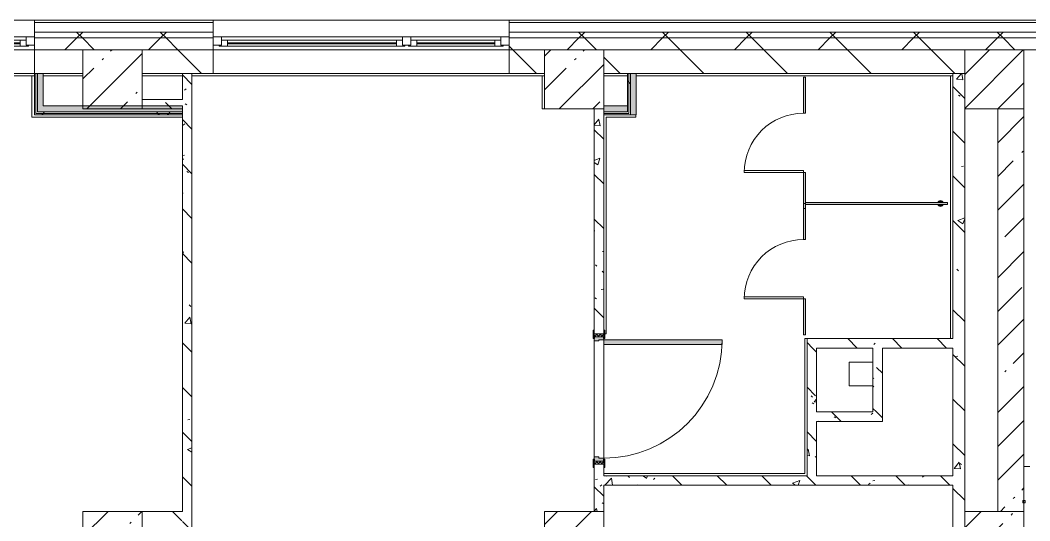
# Model space of a CAD drawing. Header units: millimetres. Extents: x 81663 to 277412, y -8553 to 29000.
# Drawn here: x 224448 to 232978, y 23120 to 27350 of the extents above; entities that cross this region are included whole.
import ezdxf

# ---------------------------------------------------------------- set-up
doc = ezdxf.new("R2010")
doc.units = ezdxf.units.MM
for name, color, linetype, lineweight in [('A-DOOR', 7, 'Continuous', 5), ('A-GENM', 7, 'Continuous', 5), ('A-GLAZ-2', 7, 'Continuous', 5), ('A-WALL', 7, 'Continuous', 9), ('A-WALL-4', 7, 'Continuous', 5), ('I-WALL-3', 7, 'Continuous', 5), ('S-COLS-1', 7, 'Continuous', 5)]:
    doc.layers.add(name, color=color, linetype=linetype, lineweight=lineweight)
for name, color, linetype, lineweight, true_color in [('A-DOOR-2', 7, 'Continuous', 5, 0xe2e2e2), ('A-DOOR-3', 7, 'Continuous', 5, 0xaaaaaa), ('A-DOOR-FRAM-1', 7, 'Continuous', 5, 0xe2e2e2), ('A-DOOR-FRAM-3', 7, 'Continuous', 5, 0xaaaaaa), ('A-FLOR-2', 7, 'Continuous', 5, 0xaaaaaa), ('A-GENM-2', 7, 'Continuous', 5, 0xe2ddcd), ('A-WALL-5', 7, 'Continuous', 5, 0x737373), ('A-WALL-6', 7, 'Continuous', 9, 0x737373), ('I-WALL-1', 7, 'Continuous', 5, 0xe7e7e7), ('I-WALL-2', 7, 'Continuous', 9, 0xe7e7e7), ('I-WALL-5', 7, 'Continuous', 5, 0x787878)]:
    doc.layers.add(name, color=color, linetype=linetype, lineweight=lineweight, true_color=true_color)
pattern_1 = [(45, (148228.23, 0), (-285.1231, 285.1231), []), (45, (148513.35, 0), (-285.1231, 285.1231), [504.031, -100.806, 16.764, -84.042])]
pattern_2 = [(135, (148228.23, 0), (-377.1708, -377.1708), [533.4, -88.9, 17.78, -88.9]), (135, (148228.23, 376.94), (-377.1708, -377.1708), []), (50, (148228.23, 0), (637.6445, -55.7866), [66.675, -733.425]), (355, (148228.2, 0), (-123.3494, 668.699), [53.34, -586.74]), (100.451, (148281.37, -4.65), (514.299, 612.908), [56.665, -623.315]), (46.184, (148228.2, 177.8), (948.7764, -147.15), [100.012, -1100.137]), (96.636, (148307.3, 165.5), (830.909, 865.997), [84.998, -934.973]), (351.184, (148228.2, 177.8), (830.918, 865.988), [80.01, -880.11]), (21, (148317.13, 133.35), (530.6506, -357.9283), [66.675, -733.425]), (326, (148317.1, 133.35), (216.308, 644.6585), [53.34, -586.74]), (71.451, (148361.35, 103.5), (746.9596, 286.7243), [56.665, -623.315]), (37.5, (148228.23, 0), (10.81053, 295.9426), [16.764, -562.864, 16.764, -578.866, -588.962]), (37.5, (148228.23, 0), (10.81053, 295.9426), [-1175.258, 16.764, -572.198]), (7.5, (148228.23, 0), (233.8692, 350.6318), [16.764, -322.834, 16.764, -549.529, -224.472]), (7.5, (148228.23, 0), (233.8692, 350.6318), [-905.891, 16.764, -207.708]), (327.5, (148029.98, 0), (474.5678, -20.0513), [16.764, -205.486, 16.764, -676.656, -920.115]), (327.5, (148029.98, 0), (474.5678, -20.0513), [-915.67, 16.764, -903.351]), (317.5, (147941.1, 0), (518.4522, 88.9934), [16.764, -272.161, 16.764, -443.738, -653.415]), (317.5, (147941.1, 0), (518.4522, 88.9934), [-749.427, 16.764, -636.651])]
pattern_3 = [(45, (148228.23, 0), (-353.5534, 353.5534), []), (135, (148228.23, 0), (-353.5534, -353.5534), [])]
pattern_4 = [(45, (148228.2, 0), (-530.33, 530.33), []), (135, (148228.2, 0), (-530.33, -530.33), [])]

# ---------------------------------------------------------------- blocks, each defined once
blk = doc.blocks.new('BSC_Колонна _Прямоугольная - 500х500-23287078-2_5_3_птичка')
at = {"layer": 'S-COLS-1'}
h = blk.add_hatch(dxfattribs=at)
h.set_pattern_fill('FP_57', color=256, style=0, pattern_type=2)
h.set_pattern_definition([(45, (-84450, -22950), (-285.1231, 285.1231), []), (45, (-84164.88, -22950), (-285.1231, 285.1231), [504.031, -100.806, 16.764, -84.042])])
h.paths.add_polyline_path([(-250, -250), (250, -250), (250, 250), (-250, 250), (-250, -160)])
for p, q in [((250, 250), (-250, 250)), ((-250, 250), (-250, -250)), ((250, -250), (250, 250)), ((-250, -250), (250, -250))]:
    blk.add_line(p, q, dxfattribs=at)
blk = doc.blocks.new('BSC_Колонна _Прямоугольная - 500х500-V49-2_5_3_птичка')
at = {"layer": 'S-COLS-1'}
h = blk.add_hatch(dxfattribs=at)
h.set_pattern_fill('FP_82', color=256, style=0, pattern_type=2)
h.set_pattern_definition([(45, (-77000, -22950), (-285.1231, 285.1231), []), (45, (-76714.88, -22950), (-285.1231, 285.1231), [504.031, -100.806, 16.764, -84.042])])
h.paths.add_polyline_path([(-250, -250), (250, -250), (250, 250), (-250, 250), (-250, -160)])
for p, q in [((250, 250), (-250, 250)), ((-250, 250), (-250, -250)), ((250, -250), (250, 250)), ((-250, -250), (250, -250))]:
    blk.add_line(p, q, dxfattribs=at)
blk = doc.blocks.new('110_Дверь_СКБ_1Ст_Внутренняя1 - Д-4 1100x2100h_су мгн-32391219-2_5_3_птичка')
at = {"layer": 'A-DOOR-2'}
h = blk.add_hatch(color=256, dxfattribs=at)
h.paths.add_polyline_path([(537.5, 40), (512.5, 40), (512.5, 0), (502.5, 0), (502.5, -40), (537.5, -40)])
h.paths.add_polyline_path([(-477.5, 0), (-487.5, 0), (-487.5, 40), (-512.5, 40), (-512.5, -40), (-477.5, -40)])
at = {"layer": 'A-DOOR-3'}
h = blk.add_hatch(dxfattribs=at)
h.set_pattern_fill('FP_88', color=256, style=0, pattern_type=2)
h.set_pattern_definition([(135, (1751.41, 104.685), (-14.14214, -14.14214), []), (225, (1751.41, 104.685), (14.14214, -14.14214), [])])
h.paths.add_polyline_path([(562.5, 40), (537.5, 40), (537.5, -40), (562.5, -40)])
at = {"layer": 'A-DOOR-FRAM-1'}
for points in [[(-447.5, 40), (-447.5, 1040), (-487.5, 1040), (-487.5, 40)], [(-497.5, 40), (-497.5, 48), (-567.5, 48), (-567.5, 40)], [(592.5, 48), (522.5, 48), (522.5, 40), (592.5, 40)], [(-497.5, -40), (-567.5, -40), (-567.5, -48), (-497.5, -48)], [(592.5, -48), (592.5, -40), (522.5, -40), (522.5, -48)]]:
    blk.add_hatch(color=256, dxfattribs=at).paths.add_polyline_path(points)
at = {"layer": 'A-DOOR-FRAM-3'}
h = blk.add_hatch(dxfattribs=at)
h.set_pattern_fill('FP_89', color=256, style=0, pattern_type=2)
h.set_pattern_definition([(45, (-371.384, 104.685), (-14.1421, 14.1421), []), (135, (-371.384, 104.685), (-14.1421, -14.1421), [])])
h.paths.add_polyline_path([(-512.5, 40), (-537.5, 40), (-537.5, -40), (-512.5, -40)])
at = {"layer": 'A-DOOR-3'}
for p, q in [((-487.5, 1040), (-487.5, 40)), ((-447.5, 1040), (-487.5, 1040)), ((-447.5, 40), (-447.5, 1040)), ((-487.5, 40), (-447.5, 40))]:
    blk.add_line(p, q, dxfattribs=at)
blk.add_arc((-487.5, 40), 1000, 360, 90, dxfattribs=at)
at = {"layer": 'A-DOOR-FRAM-3'}
for p, q in [((-497.5, 48), (-567.5, 48)), ((-567.5, 48), (-567.5, 40)), ((-567.5, 40), (-497.5, 40)), ((-512.5, 40), (-537.5, 40)), ((-537.5, 40), (-537.5, -40)), ((-487.5, 40), (-512.5, 40)), ((-512.5, 40), (-512.5, -40)), ((-512.5, -40), (-512.5, 40)), ((-497.5, 40), (-512.5, 40)), ((-512.5, 40), (-512.5, 39)), ((-512.5, 39), (-497.5, 39)), ((-497.5, 40), (-497.5, 48)), ((-497.5, 39), (-497.5, 40)), ((-487.5, 0), (-487.5, 40)), ((-477.5, 0), (-487.5, 0)), ((-477.5, -40), (-477.5, 0)), ((512.5, 0), (502.5, 0)), ((502.5, 0), (502.5, -40)), ((512.5, 40), (512.5, 0)), ((537.5, 40), (512.5, 40)), ((592.5, 48), (522.5, 48)), ((522.5, 48), (522.5, 40)), ((537.5, 40), (522.5, 40)), ((522.5, 40), (522.5, 39)), ((522.5, 40), (592.5, 40)), ((522.5, 39), (537.5, 39)), ((537.5, -40), (537.5, 40)), ((562.5, 40), (537.5, 40)), ((537.5, 40), (537.5, -40)), ((537.5, 39), (537.5, 40)), ((562.5, -40), (562.5, 40)), ((592.5, 40), (592.5, 48)), ((-497.5, -40), (-567.5, -40)), ((-567.5, -40), (-567.5, -48)), ((-567.5, -48), (-497.5, -48)), ((-537.5, -40), (-512.5, -40)), ((-497.5, -39), (-512.5, -39)), ((-512.5, -39), (-512.5, -40)), ((-512.5, -40), (-477.5, -40)), ((-512.5, -40), (-497.5, -40)), ((-497.5, -40), (-497.5, -39)), ((-497.5, -48), (-497.5, -40)), ((502.5, -40), (537.5, -40)), ((537.5, -39), (522.5, -39)), ((522.5, -39), (522.5, -40)), ((522.5, -40), (537.5, -40)), ((592.5, -40), (522.5, -40)), ((522.5, -40), (522.5, -48)), ((522.5, -48), (592.5, -48)), ((537.5, -40), (537.5, -39)), ((537.5, -40), (562.5, -40)), ((592.5, -48), (592.5, -40))]:
    blk.add_line(p, q, dxfattribs=at)
blk = doc.blocks.new('120_Окно_СКБ_2Ст - 120_Окно_СКБ_2Ст 2500х2500 _мал створка справа_-23206729-2_5_3_птичка')
at = {"layer": 'A-GLAZ-2'}
for p, q in [((-1250, -75), (-1250, -5)), ((-1250, -5), (-1180, -5)), ((1250, -5), (-1250, -5)), ((-1180, -75), (-1250, -75)), ((-1250, -75), (-1200, -75)), ((-1180, -75), (-1200, -75)), ((-1200, -75), (-1200, -85)), ((-1200, -85), (370, -85)), ((370, -85), (-1200, -85)), ((-1180, -5), (-1180, -75)), ((350, -35), (-1180, -35)), ((-1180, -35), (-1180, -75)), ((-1130, -85), (-1130, -35)), ((-1130, -55), (300, -55)), ((300, -65), (-1130, -65)), ((300, -85), (300, -35)), ((350, -75), (350, -5)), ((350, -5), (420, -5)), ((350, -75), (350, -35)), ((420, -75), (350, -75)), ((370, -75), (350, -75)), ((370, -75), (400, -75)), ((370, -85), (370, -75)), ((420, -75), (400, -75)), ((400, -75), (400, -85)), ((400, -85), (1200, -85)), ((1200, -85), (400, -85)), ((420, -5), (420, -75)), ((1180, -35), (420, -35)), ((420, -35), (420, -75)), ((470, -85), (470, -35)), ((470, -55), (1130, -55)), ((1130, -65), (470, -65)), ((1130, -85), (1130, -35)), ((1180, -75), (1180, -5)), ((1180, -5), (1250, -5)), ((1180, -75), (1180, -35)), ((1250, -75), (1180, -75)), ((1200, -75), (1180, -75)), ((1200, -75), (1250, -75)), ((1200, -85), (1200, -75)), ((1250, -5), (1250, -75))]:
    blk.add_line(p, q, dxfattribs=at)
blk = doc.blocks.new('120_Окно_СКБ_2Ст - 120_Окно_СКБ_2Ст 2100х2400 _мал створка справа_-19092174-2_5_3_птичка')
at = {"layer": 'A-GLAZ-2'}
for p, q in [((-1050, -75), (-1050, -5)), ((-1050, -5), (-980, -5)), ((1050, -5), (-1050, -5)), ((-980, -75), (-1050, -75)), ((-1050, -75), (-1000, -75)), ((-980, -75), (-1000, -75)), ((-1000, -75), (-1000, -85)), ((-1000, -85), (170, -85)), ((170, -85), (-1000, -85)), ((-980, -5), (-980, -75)), ((150, -35), (-980, -35)), ((-980, -35), (-980, -75)), ((-930, -85), (-930, -35)), ((-930, -55), (100, -55)), ((100, -65), (-930, -65)), ((100, -85), (100, -35)), ((150, -75), (150, -5)), ((150, -5), (220, -5)), ((150, -75), (150, -35)), ((220, -75), (150, -75)), ((170, -75), (150, -75)), ((170, -75), (200, -75)), ((170, -85), (170, -75)), ((220, -75), (200, -75)), ((200, -75), (200, -85)), ((200, -85), (1000, -85)), ((1000, -85), (200, -85)), ((220, -5), (220, -75)), ((980, -35), (220, -35)), ((220, -35), (220, -75)), ((270, -85), (270, -35)), ((270, -55), (930, -55)), ((930, -65), (270, -65)), ((930, -85), (930, -35)), ((980, -75), (980, -5)), ((980, -5), (1050, -5)), ((980, -75), (980, -35)), ((1050, -75), (980, -75)), ((1000, -75), (980, -75)), ((1000, -75), (1050, -75)), ((1000, -85), (1000, -75)), ((1050, -5), (1050, -75))]:
    blk.add_line(p, q, dxfattribs=at)
blk = doc.blocks.new('BSC_Колонна _Прямоугольная - 500х500-V102-2_5_3_птичка')
at = {"layer": 'S-COLS-1'}
h = blk.add_hatch(dxfattribs=at)
h.set_pattern_fill('FP_130', color=256, style=0, pattern_type=2)
h.set_pattern_definition([(45, (-80900, -22950), (-285.1231, 285.1231), []), (45, (-80614.88, -22950), (-285.1231, 285.1231), [504.031, -100.806, 16.764, -84.042])])
h.paths.add_polyline_path([(-250, -250), (250, -250), (250, 250), (-250, 250), (-250, -160)])
for p, q in [((250, 250), (-250, 250)), ((-250, 250), (-250, -250)), ((250, -250), (250, 250)), ((-250, -250), (250, -250))]:
    blk.add_line(p, q, dxfattribs=at)
blk = doc.blocks.new('131_Сантехническая перегородка_Дверь - СД-1-V140-2_5_3_птичка')
at = {"layer": 'A-GENM-2'}
for points in [[(0, -8), (305.2, -8), (305.2, 8), (0, 8)], [(805.2, -8), (1110.4, -8), (1110.4, 8), (805.2, 8)]]:
    blk.add_hatch(color=256, dxfattribs=at).paths.add_polyline_path(points)
at = {"layer": 'A-DOOR'}
for p, q in [((321.2, 508), (305.2, 508)), ((305.2, 8), (305.2, 508)), ((321.2, 8), (321.2, 508)), ((321.2, 8), (305.2, 8))]:
    blk.add_line(p, q, dxfattribs=at)
blk.add_arc((305.2, 8), 500, 360, 90, dxfattribs=at)
at = {"layer": 'A-GENM'}
for p, q in [((305.2, 8), (0, 8)), ((0, 8), (0, -8)), ((305.2, -8), (305.2, 8)), ((1110.4, 8), (805.2, 8)), ((805.2, 8), (805.2, -8)), ((1110.4, -8), (1110.4, 8)), ((0, -8), (305.2, -8)), ((805.2, -8), (1110.4, -8))]:
    blk.add_line(p, q, dxfattribs=at)
blk = doc.blocks.new('131_Сантехническая перегородка 8 - СП-1-30911291-2_5_3_птичка')
at = {"layer": 'A-GENM-2'}
blk.add_hatch(color=256, dxfattribs=at).paths.add_polyline_path([(0, 8), (0, -8), (1200, -8), (1200, 8)])
at = {"layer": 'A-GENM'}
for p, q in [((1200, 8), (0, 8)), ((0, 8), (0, -8)), ((1200, -8), (1200, 8)), ((0, -8), (1200, -8))]:
    blk.add_line(p, q, dxfattribs=at)
at = {"layer": 'A-GENM', "flags": 128}
for points in [[(71.5, 8), (71.1, 8.5), (70.8, 9), (70.4, 9.5), (70, 9.9), (69.6, 10.4), (69.2, 10.8), (68.8, 11.2), (68.3, 11.6), (67.8, 12), (67.3, 12.3), (66.8, 12.7), (66.3, 13), (65.8, 13.3), (65.3, 13.6), (64.7, 13.8), (64.2, 14), (63.6, 14.3), (63, 14.4), (62.4, 14.6), (61.9, 14.7), (61.3, 14.9), (60.7, 14.9), (60.1, 15), (59.5, 15.1), (58.9, 15.1), (58.3, 15.1), (57.7, 15), (57.1, 15), (56.5, 14.9), (55.9, 14.8), (55.3, 14.7), (54.7, 14.5), (54.1, 14.4), (53.5, 14.2), (53, 13.9), (52.4, 13.7), (51.9, 13.4), (51.4, 13.2), (50.8, 12.9), (50.3, 12.5), (49.8, 12.2), (49.3, 11.8), (48.9, 11.4), (48.4, 11), (48, 10.6), (47.6, 10.2), (47.2, 9.7), (46.8, 9.3), (46.4, 8.8), (46.1, 8.3), (45.9, 8)], [(45.9, -8), (46.3, -8.5), (46.6, -9), (47, -9.5), (47.4, -9.9), (47.8, -10.4), (48.2, -10.8), (48.6, -11.2), (49.1, -11.6), (49.6, -12), (50, -12.3), (50.5, -12.7), (51.1, -13), (51.6, -13.3), (52.1, -13.6), (52.7, -13.8), (53.2, -14), (53.8, -14.3), (54.4, -14.4), (54.9, -14.6), (55.5, -14.7), (56.1, -14.9), (56.7, -14.9), (57.3, -15), (57.9, -15.1), (58.5, -15.1), (59.1, -15.1), (59.7, -15), (60.3, -15), (60.9, -14.9), (61.5, -14.8), (62.1, -14.7), (62.7, -14.5), (63.3, -14.4), (63.8, -14.2), (64.4, -13.9), (65, -13.7), (65.5, -13.4), (66, -13.2), (66.6, -12.9), (67.1, -12.5), (67.6, -12.2), (68, -11.8), (68.5, -11.4), (69, -11), (69.4, -10.6), (69.8, -10.2), (70.2, -9.7), (70.6, -9.3), (70.9, -8.8), (71.3, -8.3), (71.5, -8)]]:
    blk.add_lwpolyline(points, dxfattribs=at)
at = {"layer": 'A-GENM'}
for radius, start, end in [(24.6, 19.91127, 160.08873), (17.6, 45, 135), (17.6, 45, 135), (15.1, 45, 135), (24.6, 199.91127, 340.08873), (17.6, 225, 315), (17.6, 225, 315), (15.1, 225, 315)]:
    blk.add_arc((58.7, 0), radius, start, end, dxfattribs=at)

msp = doc.modelspace()

# ---------------------------------------------------------------- hatches: boundary and pattern name
at = {"layer": 'A-WALL-4'}
h = msp.add_hatch(dxfattribs=at)
h.set_pattern_fill('FP_48', color=256, style=0, pattern_type=2)
h.set_pattern_definition(pattern_3)
h.paths.add_polyline_path([(233088.2, 27200), (233088.2, 27250), (228578.2, 27250), (228578.2, 27200), (232416.9, 27200)])
h.paths.add_polyline_path([(224996.7, 27200), (226078.2, 27200), (226078.2, 27250), (224568.2, 27250), (224568.2, 27200)])
h.paths.add_polyline_path([(212408.2, 27200), (213488.2, 27200), (213488.2, 27250), (212408.2, 27250)])
h.paths.add_polyline_path([(215721.5, 27200), (216188.2, 27200), (216185.3, 27250), (214388.2, 27250), (214388.2, 27200), (214794, 27200)])
h.paths.add_polyline_path([(217088.2, 27200), (222468.2, 27200), (222468.2, 27250), (217088.2, 27250)])
h.paths.add_polyline_path([(204591.3, 27200), (205388.2, 27200), (205388.2, 27250), (204138.1, 27250), (204138.1, 27200)])
h.paths.add_polyline_path([(202736.2, 27200), (203238.1, 27200), (203238.1, 27250), (202088.4, 27250), (202088.4, 27200)])
h.paths.add_polyline_path([(208088.2, 27200), (209268.2, 27200), (209268.2, 27250), (208088.2, 27250)])
h.paths.add_polyline_path([(198098.6, 27200), (198988.4, 27200), (198988.4, 27250), (197888.5, 27250), (197888.5, 27200)])
h.paths.add_polyline_path([(196988.5, 27200), (196988.5, 27250), (195735.2, 27250), (195735.2, 27200), (196243.6, 27200)])
h.paths.add_polyline_path([(192635.2, 27200), (192635.2, 27250), (190238.2, 27250), (190238.2, 27200), (191606, 27200)])
h = msp.add_hatch(dxfattribs=at)
h.set_pattern_fill('FP_48', color=256, style=0, pattern_type=2)
h.set_pattern_definition(pattern_3)
h.paths.add_polyline_path([(232428.2, 27100), (233088.2, 27100), (233088.2, 27200), (228578.2, 27200), (228578.2, 27100), (232416.9, 27100)])
h.paths.add_polyline_path([(214794, 27100), (216188.2, 27100), (216185.3, 27200), (214388.2, 27200), (214388.2, 27100)])
h.paths.add_polyline_path([(213488.2, 27100), (213488.2, 27200), (212408.2, 27200), (212408.2, 27100), (213183.4, 27100)])
h.paths.add_polyline_path([(226078.2, 27100), (226078.2, 27200), (224568.2, 27200), (224568.2, 27100), (225924.2, 27100)])
h.paths.add_polyline_path([(217088.2, 27100), (222468.2, 27100), (222468.2, 27200), (217088.2, 27200)])
h.paths.add_polyline_path([(209228.9, 27100), (209268.2, 27100), (209268.2, 27200), (208088.2, 27200), (208088.2, 27100), (208983.4, 27100)])
h.paths.add_polyline_path([(202088.4, 27100), (203238.1, 27100), (203238.1, 27200), (202088.4, 27200)])
h.paths.add_polyline_path([(205055, 27100), (205388.2, 27100), (205388.2, 27200), (204138.1, 27200), (204138.1, 27100), (204591.3, 27100)])
h.paths.add_polyline_path([(196988.5, 27100), (196988.5, 27200), (195735.2, 27200), (195735.2, 27100), (196243.6, 27100)])
h.paths.add_polyline_path([(192635.2, 27100), (192635.2, 27200), (190288.2, 27200), (190288.2, 27100), (191606, 27100)])
h.paths.add_polyline_path([(197888.5, 27100), (198988.4, 27100), (198988.4, 27200), (197888.5, 27200)])
at = {"layer": 'I-WALL-1'}
for points in [[(224643.2, 26625), (224643.2, 26900), (224593.2, 26900), (224593.2, 26625)], [(229653.2, 26550), (229653.2, 26900), (229603.2, 26900), (229603.2, 26550), (229634.3, 26550)], [(225818.2, 26575), (225818.2, 26625), (224593.2, 26625), (224593.2, 26575), (224996.7, 26575)]]:
    msp.add_hatch(color=256, dxfattribs=at).paths.add_polyline_path(points)
at = {"layer": 'I-WALL-2'}
msp.add_hatch(color=256, dxfattribs=at).paths.add_polyline_path([(229578.2, 26575), (229578.2, 26625), (229378.2, 26625), (229378.2, 26575)])
at = {"layer": 'I-WALL-3'}
h = msp.add_hatch(dxfattribs=at)
h.set_pattern_fill('FP_59', color=256, style=0, pattern_type=2)
h.set_pattern_definition([(135, (148228.23, 0), (-353.5534, -353.5534), [])])
h.paths.add_polyline_path([(229634.3, 26900), (232428.2, 26900), (232428.2, 27100), (229378.2, 27100), (229378.2, 26900)])
h.paths.add_polyline_path([(228878.2, 26900), (228878.2, 27100), (228578.2, 27100), (228578.2, 26900), (228706.8, 26900)])
h.paths.add_polyline_path([(218504.1, 26900), (218538.2, 26900), (218538.2, 27100), (217088.2, 27100), (217088.2, 26900), (217576.5, 26900)])
h.paths.add_polyline_path([(219431.6, 26900), (221768.2, 26900), (221768.2, 27100), (219038.2, 27100), (219038.2, 26900)])
h.paths.add_polyline_path([(214988.2, 26900), (216188.2, 26900), (216185.3, 27100), (214988.2, 27100)])
h.paths.add_polyline_path([(224568.2, 26900), (224978.2, 26900), (224978.2, 27100), (224568.2, 27100)])
h.paths.add_polyline_path([(226078.2, 26900), (226078.2, 27100), (225478.2, 27100), (225478.2, 26900), (225924.2, 26900)])
h.paths.add_polyline_path([(222468.2, 26900), (222468.2, 27100), (222268.2, 27100), (222268.2, 26900)])
h.paths.add_polyline_path([(204138.1, 26900), (205388.2, 26900), (205388.2, 27100), (204138.1, 27100)])
h.paths.add_polyline_path([(208088.2, 26900), (209288.2, 26900), (209288.2, 27100), (208088.2, 27100)])
h.paths.add_polyline_path([(202736.2, 26900), (203238.1, 26900), (203238.1, 27100), (202088.4, 27100), (202088.4, 26900)])
h.paths.add_polyline_path([(212693, 26900), (213488.2, 26900), (213488.2, 27100), (212388.2, 27100), (212388.2, 26900)])
h.paths.add_polyline_path([(198593, 26900), (198988.4, 26900), (198988.4, 27100), (198593, 27100)])
h = msp.add_hatch(dxfattribs=at)
h.set_pattern_fill('FP_160', color=256, style=0, pattern_type=2)
h.set_pattern_definition(pattern_4)
h.paths.add_polyline_path([(229578.2, 26575), (229590.7, 26575), (229590.7, 26900), (229578.2, 26900), (229578.2, 26625)])
h = msp.add_hatch(dxfattribs=at)
h.set_pattern_fill('FP_160', color=256, style=0, pattern_type=2)
h.set_pattern_definition(pattern_4)
h.paths.add_polyline_path([(229603.2, 26562.5), (229603.2, 26900), (229590.7, 26900), (229590.7, 26562.5)])
h = msp.add_hatch(dxfattribs=at)
h.set_pattern_fill('FP_160', color=256, style=0, pattern_type=2)
h.set_pattern_definition(pattern_4)
h.paths.add_polyline_path([(225818.2, 26550), (225818.2, 26562.5), (224568.2, 26562.5), (224568.2, 26550), (224996.7, 26550)])
h = msp.add_hatch(dxfattribs=at)
h.set_pattern_fill('FP_160', color=256, style=0, pattern_type=2)
h.set_pattern_definition(pattern_4)
h.paths.add_polyline_path([(225818.2, 26562.5), (225818.2, 26575), (224580.7, 26575), (224580.7, 26562.5), (224996.7, 26562.5)])
h = msp.add_hatch(dxfattribs=at)
h.set_pattern_fill('FP_56', color=256, style=0, pattern_type=2)
h.set_pattern_definition(pattern_1)
h.paths.add_polyline_path([(232928.2, 15150), (232928.2, 15530), (232708.2, 15530), (232708.2, 15150)])
h.paths.add_polyline_path([(232708.2, 18570), (232928.2, 18570), (232928.2, 18600), (232708.2, 18600)])
h.paths.add_polyline_path([(232708.2, 19100), (232928.2, 19100), (232928.2, 22700), (232708.2, 22700), (232708.2, 19319.3)])
h.paths.add_polyline_path([(232832.3, 23200), (232928.2, 23200), (232928.2, 26600), (232708.2, 26600), (232708.2, 23200)])
at = {"layer": 'I-WALL-5'}
h = msp.add_hatch(dxfattribs=at)
h.set_pattern_fill('FP_69', color=256, style=0, pattern_type=2)
h.set_pattern_definition(pattern_2)
h.paths.add_polyline_path([(225818.2, 18800), (225898.2, 18800), (225898.2, 26900), (225818.2, 26900), (225818.2, 20476.2)])
h = msp.add_hatch(dxfattribs=at)
h.set_pattern_fill('FP_69', color=256, style=0, pattern_type=2)
h.set_pattern_definition(pattern_2)
h.paths.add_polyline_path([(232416.9, 18800), (232428.2, 18800), (232428.2, 26900), (232328.9, 26900), (232328.9, 18800)])
h = msp.add_hatch(dxfattribs=at)
h.set_pattern_fill('FP_69', color=256, style=0, pattern_type=2)
h.set_pattern_definition(pattern_2)
h.paths.add_polyline_path([(225818.2, 26600), (225818.2, 26680), (225478.2, 26680), (225478.2, 26600)])
h = msp.add_hatch(dxfattribs=at)
h.set_pattern_fill('FP_69', color=256, style=0, pattern_type=2)
h.set_pattern_definition(pattern_2)
h.paths.add_polyline_path([(229378.2, 23200), (229378.2, 23600), (229298.2, 23600), (229298.2, 23200)])
h.paths.add_polyline_path([(229298.2, 24700), (229378.2, 24700), (229378.2, 26600), (229298.2, 26600), (229298.2, 24730)])
h = msp.add_hatch(dxfattribs=at)
h.set_pattern_fill('FP_69', color=256, style=0, pattern_type=2)
h.set_pattern_definition(pattern_2)
h.paths.add_polyline_path([(231489.3, 24580), (232328.9, 24580), (232328.9, 24660), (231096.8, 24660), (231096.8, 24580), (231176.8, 24580)])
h = msp.add_hatch(dxfattribs=at)
h.set_pattern_fill('FP_69', color=256, style=0, pattern_type=2)
h.set_pattern_definition(pattern_2)
h.paths.add_polyline_path([(231096.8, 23500), (231176.8, 23500), (231176.8, 24580), (231096.8, 24580), (231096.8, 23946.9)])
h = msp.add_hatch(dxfattribs=at)
h.set_pattern_fill('FP_69', color=256, style=0, pattern_type=2)
h.set_pattern_definition(pattern_2)
h.paths.add_polyline_path([(231733.3, 24040), (231733.3, 24580), (231653.3, 24580), (231653.3, 24040)])
h = msp.add_hatch(dxfattribs=at)
h.set_pattern_fill('FP_69', color=256, style=0, pattern_type=2)
h.set_pattern_definition(pattern_2)
h.paths.add_polyline_path([(231176.8, 23960), (231733.3, 23960), (231733.3, 24040), (231176.8, 24040)])
h = msp.add_hatch(dxfattribs=at)
h.set_pattern_fill('FP_69', color=256, style=0, pattern_type=2)
h.set_pattern_definition(pattern_2)
h.paths.add_polyline_path([(232328.9, 23420), (232328.9, 23500), (229378.2, 23500), (229378.2, 23420), (231489.3, 23420)])
h = msp.add_hatch(dxfattribs=at)
h.set_pattern_fill('FP_69', color=256, style=0, pattern_type=2)
h.set_pattern_definition(pattern_2)
h.paths.add_polyline_path([(225818.2, 23120), (225818.2, 23200), (225478.2, 23200), (225478.2, 23120)])
at = {"layer": 'S-COLS-1'}
h = msp.add_hatch(dxfattribs=at)
h.set_pattern_fill('FP_56', color=256, style=0, pattern_type=2)
h.set_pattern_definition(pattern_1)
h.paths.add_polyline_path([(225478.2, 26600), (225478.2, 27100), (224978.2, 27100), (224978.2, 26600), (224996.7, 26600)])
h = msp.add_hatch(dxfattribs=at)
h.set_pattern_fill('FP_56', color=256, style=0, pattern_type=2)
h.set_pattern_definition(pattern_1)
h.paths.add_polyline_path([(228878.2, 26600), (229378.2, 26600), (229378.2, 27100), (228878.2, 27100), (228878.2, 26839.2)])
h = msp.add_hatch(dxfattribs=at)
h.set_pattern_fill('FP_56', color=256, style=0, pattern_type=2)
h.set_pattern_definition(pattern_1)
h.paths.add_polyline_path([(232428.2, 26600), (232928.2, 26600), (232928.2, 27100), (232428.2, 27100), (232428.2, 26839.2)])

# ---------------------------------------------------------------- linework, layer by layer
at = {"layer": 'A-FLOR-2'}
for p, q in [((224547.2, 26879), (222268.2, 26879)), ((224547.2, 26530), (224547.2, 26879)), ((228857.2, 26600), (228857.2, 26880)), ((232308.9, 24660), (232308.9, 26880)), ((228878.2, 26600), (228857.2, 26600)), ((229648.2, 26550), (229648.2, 26530)), ((225818.2, 26530), (224547.2, 26530)), ((229648.2, 26530), (229398.2, 26530)), ((229398.2, 26530), (229398.2, 24700)), ((229398.2, 24700), (229386.2, 24700)), ((231076.8, 23520), (231076.8, 24660)), ((231076.8, 24660), (231096.8, 24660)), ((231453.3, 24459.9), (231653.3, 24459.9)), ((231453.3, 24259.9), (231453.3, 24459.9)), ((231653.3, 24259.9), (231453.3, 24259.9)), ((232978.2, 23580), (232928.2, 23580)), ((229378.2, 23520), (231076.8, 23520))]:
    msp.add_line(p, q, dxfattribs=at)
at = {"layer": 'A-WALL'}
for p, q in [((226078.2, 27330), (224568.2, 27330)), ((226078.2, 27250), (224568.2, 27250)), ((226078.2, 27200), (224568.2, 27200)), ((224978.2, 27100), (224568.2, 27100)), ((226078.2, 27100), (225478.2, 27100)), ((228878.2, 27100), (228578.2, 27100)), ((232428.2, 27100), (229378.2, 27100)), ((224580.7, 26900), (224580.7, 26562.5)), ((224593.2, 26900), (224593.2, 26575)), ((225898.2, 26900), (225818.2, 26900)), ((229590.7, 26900), (229590.7, 26562.5)), ((229603.2, 26900), (229603.2, 26550)), ((232428.2, 26900), (232328.9, 26900)), ((229578.2, 26625), (229578.2, 26575)), ((224580.7, 26562.5), (225818.2, 26562.5)), ((224593.2, 26575), (225818.2, 26575)), ((229578.2, 26575), (229378.2, 26575)), ((229590.7, 26562.5), (229378.2, 26562.5))]:
    msp.add_line(p, q, dxfattribs=at)
at = {"layer": 'A-WALL-4'}
for p, q in [((241538.2, 27350), (203238.1, 27350)), ((224568.2, 27350), (224568.2, 27100)), ((226078.2, 27100), (226078.2, 27350)), ((228578.2, 27350), (228578.2, 27100)), ((224978.2, 27100), (225478.2, 27100)), ((228878.2, 27100), (229378.2, 27100)), ((232938.2, 23290.5), (232918.2, 23290.5)), ((232918.2, 23290.5), (232918.2, 23270.5)), ((232938.2, 23270.5), (232938.2, 23290.5)), ((232918.2, 23270.5), (232938.2, 23270.5))]:
    msp.add_line(p, q, dxfattribs=at)
at = {"layer": 'A-WALL-5'}
msp.add_line((232428.2, 27100), (241288.2, 27100), dxfattribs=at)
at = {"layer": 'A-WALL-6'}
for p, q in [((241518.2, 27330), (228578.2, 27330)), ((241438.2, 27250), (228578.2, 27250)), ((241388.2, 27200), (228578.2, 27200))]:
    msp.add_line(p, q, dxfattribs=at)
at = {"layer": 'I-WALL-3'}
for p, q in [((222468.2, 27100), (224568.2, 27100)), ((224568.2, 27100), (224568.2, 26550)), ((224978.2, 26900), (224978.2, 27100)), ((225478.2, 27100), (225478.2, 26900)), ((226078.2, 26900), (226078.2, 27100)), ((226078.2, 27100), (228578.2, 27100)), ((228578.2, 27100), (228578.2, 26900)), ((228878.2, 26900), (228878.2, 27100)), ((229378.2, 27100), (229378.2, 26900)), ((232428.2, 26900), (232428.2, 27100)), ((224978.2, 26900), (222268.2, 26900)), ((224569.1, 26880), (222268.2, 26880)), ((224643.2, 26625), (224643.2, 26900)), ((224978.2, 26880), (224643.2, 26880)), ((225478.2, 26900), (225818.2, 26900)), ((225818.2, 26880), (225478.2, 26880)), ((225818.2, 26900), (225818.2, 26680)), ((228878.2, 26900), (225898.2, 26900)), ((225898.2, 18800), (225898.2, 26900)), ((228878.2, 26880), (225898.2, 26880)), ((229378.2, 26900), (232328.9, 26900)), ((229578.2, 26880), (229378.2, 26880)), ((229578.2, 26900), (229578.2, 26625)), ((229653.2, 26550), (229653.2, 26900)), ((232328.9, 26880), (229653.2, 26880)), ((232328.9, 26900), (232328.9, 24660)), ((232428.9, 26900), (232428.2, 26900)), ((232428.9, 23200), (232428.9, 26900)), ((225818.2, 26625), (224643.2, 26625)), ((225818.2, 26680), (225478.2, 26680)), ((225478.2, 26680), (225478.2, 26600)), ((225818.2, 26550), (225818.2, 26625)), ((229578.2, 26625), (229378.2, 26625)), ((229378.2, 26625), (229378.2, 24730)), ((224568.2, 26550), (225818.2, 26550)), ((225478.2, 26600), (225818.2, 26600)), ((225818.2, 26600), (225818.2, 23200)), ((229378.2, 26600), (229298.2, 26600)), ((229298.2, 26600), (229298.2, 24730)), ((229378.2, 26550), (229653.2, 26550)), ((232708.2, 26600), (232708.2, 23200)), ((232928.2, 26600), (232708.2, 26600)), ((232928.2, 23200), (232928.2, 26600)), ((232328.9, 24660), (231096.8, 24660)), ((231096.8, 24660), (231096.8, 23500)), ((229298.2, 23660), (229298.2, 24640)), ((229378.2, 24610), (229378.2, 23650)), ((231176.8, 24580), (231653.3, 24580)), ((231176.8, 24040), (231176.8, 24580)), ((231653.3, 24580), (231653.3, 24040)), ((231733.3, 24580), (232328.9, 24580)), ((231733.3, 23960), (231733.3, 24580)), ((232328.9, 24580), (232328.9, 23500)), ((231653.3, 24040), (231176.8, 24040)), ((231176.8, 23500), (231176.8, 23960)), ((231176.8, 23960), (231733.3, 23960)), ((229298.2, 23570), (229298.2, 23200)), ((229378.2, 23500), (229378.2, 23570)), ((231096.8, 23500), (229378.2, 23500)), ((232328.9, 23500), (231176.8, 23500)), ((229378.2, 23420), (232328.9, 23420)), ((229378.2, 23200), (229378.2, 23420)), ((232328.9, 23420), (232328.9, 18800)), ((225818.2, 23200), (225478.2, 23200))]:
    msp.add_line(p, q, dxfattribs=at)
at = {"layer": 'S-COLS-1'}
for p, q in [((225478.2, 27100), (224978.2, 27100)), ((224978.2, 27100), (224978.2, 26900)), ((225478.2, 26900), (225478.2, 27100)), ((229378.2, 27100), (228878.2, 27100)), ((228878.2, 27100), (228878.2, 26900)), ((229378.2, 26900), (229378.2, 27100)), ((232928.2, 27100), (232428.2, 27100)), ((232428.2, 27100), (232428.2, 26900)), ((232928.2, 26600), (232928.2, 27100)), ((224978.2, 26900), (224978.2, 26600)), ((225478.2, 26600), (225478.2, 26900)), ((228878.2, 26900), (228878.2, 26600)), ((229378.2, 26600), (229378.2, 26900)), ((232428.2, 26900), (232428.2, 26600)), ((224978.2, 26600), (225478.2, 26600)), ((228878.2, 26600), (229378.2, 26600)), ((232428.2, 26600), (232928.2, 26600))]:
    msp.add_line(p, q, dxfattribs=at)

# ---------------------------------------------------------------- block references
at = {"layer": 'A-DOOR-3', "rotation": 270}
msp.add_blockref('110_Дверь_СКБ_1Ст_Внутренняя1 - Д-4 1100x2100h_су мгн-32391219-2_5_3_птичка', (229338.2, 24162.5), dxfattribs=at)
at = {"layer": 'A-GENM'}
for name, p, rotation in [('131_Сантехническая перегородка_Дверь - СД-1-V140-2_5_3_птичка', (231073.8, 25758.6), 89.99999999997607), ('131_Сантехническая перегородка_Дверь - СД-1-V140-2_5_3_птичка', (231073.8, 24691), 89.99999999997607), ('131_Сантехническая перегородка 8 - СП-1-30911291-2_5_3_птичка', (232282.5, 25801.4), 180)]:
    msp.add_blockref(name, p, dxfattribs=dict(at, rotation=rotation))
at = {"layer": 'A-GLAZ-2'}
for name, p in [('120_Окно_СКБ_2Ст - 120_Окно_СКБ_2Ст 2100х2400 _мал створка справа_-19092174-2_5_3_птичка', (223518.2, 27215)), ('120_Окно_СКБ_2Ст - 120_Окно_СКБ_2Ст 2500х2500 _мал створка справа_-23206729-2_5_3_птичка', (227328.2, 27215))]:
    msp.add_blockref(name, p, dxfattribs=at)
at = {"layer": 'S-COLS-1'}
for name, p in [('BSC_Колонна _Прямоугольная - 500х500-V49-2_5_3_птичка', (225228.2, 22950)), ('BSC_Колонна _Прямоугольная - 500х500-V102-2_5_3_птичка', (229128.2, 22950)), ('BSC_Колонна _Прямоугольная - 500х500-23287078-2_5_3_птичка', (232678.2, 22950))]:
    msp.add_blockref(name, p, dxfattribs=at)

doc.saveas('drawing.dxf')
